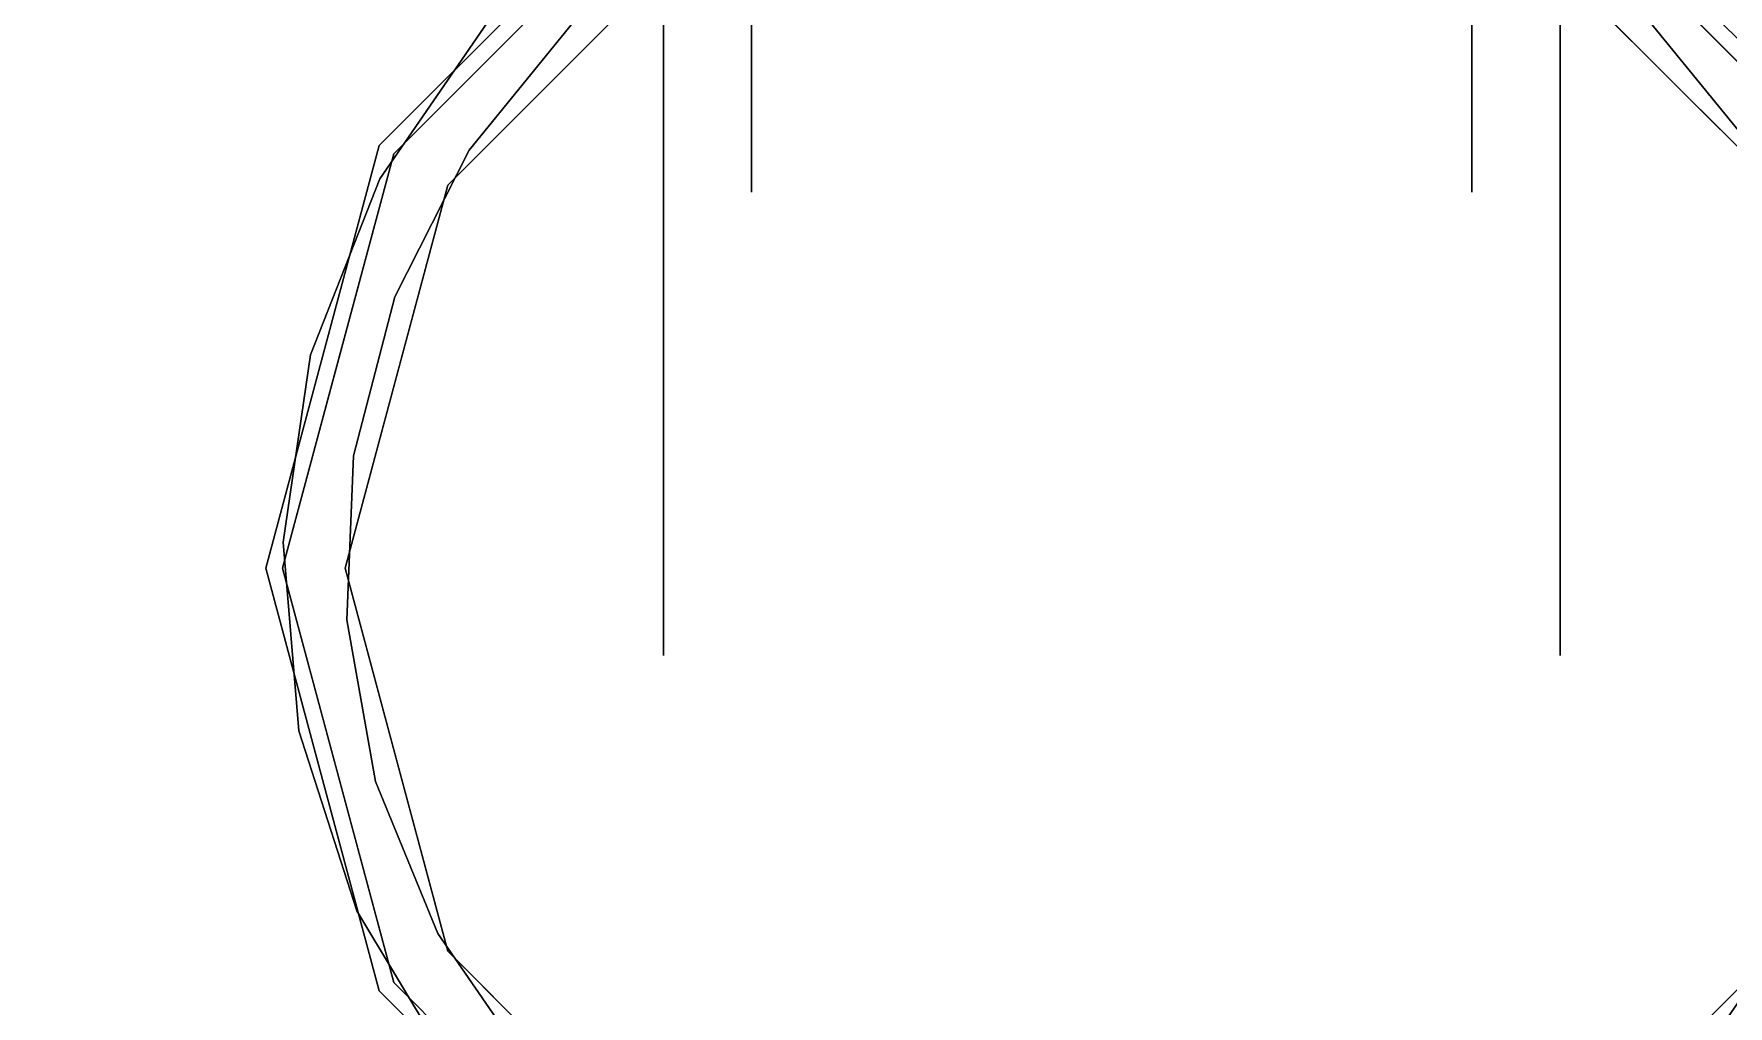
# Model space of a CAD drawing. Header units: millimetres. Extents: x -1 to 1346, y -1098 to 14.
# Drawn here: x 1231.4 to 1303.4, y -100.3 to -58.9 of the extents above; entities that cross this region are included whole.
import ezdxf

# ---------------------------------------------------------------- set-up
doc = ezdxf.new("R2010")
doc.units = ezdxf.units.MM
doc.layers.add('IQ_200_3D', color=1, linetype='Continuous')
doc.layers.add('IQ_204_3D', color=7, linetype='Continuous')

# ---------------------------------------------------------------- blocks, each defined once
blk = doc.blocks.new('hpp_cutout_2c_l_3d')
at = {"layer": 'IQ_200_3D'}
mesh = blk.add_polyface(dxfattribs=at)
corners = [(1345, 0, 50), (0, 0, 50), (0, -700, 50), (1345, -700, 50)]
mesh.append_faces([[corners[k] for k in face] for face in [(0, 1, 2, 3)]])
mesh = blk.add_polyface(dxfattribs=at)
corners = [(1345, -700, 0), (0, -700, 0), (0, 0, 0), (1345, 0, 0)]
mesh.append_faces([[corners[k] for k in face] for face in [(0, 1, 2, 3)]])

msp = doc.modelspace()

# ---------------------------------------------------------------- linework, layer by layer
at = {"layer": 'IQ_200_3D'}
msp.add_3dface([(1343, -645, 155), (2, -645, 155), (2, 0, 155), (1343, 0, 155)], dxfattribs=at)
at = {"layer": 'IQ_204_3D'}
for points, invisible_edges in [([(1261.871, -35.837, 44.562), (1261.871, -54.266, 25.435), (1261.871, -65.656, 41.111), (1261.871, -41.239, 47.681)], 5), ([(1292.474, -35.837, 57.038), (1292.474, -54.266, 76.165), (1292.474, -65.656, 60.489), (1292.474, -41.239, 53.919)], 5), ([(1292.474, -35.837, 44.562), (1292.474, -41.239, 47.681), (1292.474, -65.656, 41.111), (1292.474, -54.266, 25.435)], 10), ([(1261.871, -65.656, 41.111), (1261.871, -65.656, 60.489), (1261.871, -54.266, 76.165), (1261.871, -41.239, 53.919)], 12), ([(1261.871, -41.239, 53.919), (1261.871, -41.239, 53.919), (1261.871, -41.239, 47.681), (1261.871, -65.656, 41.111)], 13), ([(1292.474, -41.239, 47.681), (1292.474, -41.239, 53.919), (1292.474, -65.656, 60.489), (1292.474, -65.656, 41.111)], 10), ([(1259.558, -51.136, 116.938), (1246.663, -64.03, 116.938), (1248.962, -65.358, 116.938), (1260.885, -53.434, 116.938)], 10), ([(1305.384, -65.358, 116.938), (1307.682, -64.03, 116.938), (1294.788, -51.136, 116.938), (1293.46, -53.434, 116.938)], 5), ([(1258.123, -57.879, 96.569), (1258.123, -54.266, 76.165), (1258.123, -65.656, 60.489), (1258.123, -75.554, 82.473)], 5), ([(1258.123, -57.879, 5.031), (1258.123, -75.554, 19.127), (1258.123, -65.656, 41.111), (1258.123, -54.266, 25.435)], 10), ([(1258.123, -54.266, 76.165), (1261.871, -54.266, 76.165), (1261.871, -59.961, 68.327), (1258.123, -59.961, 68.327)], 5), ([(1261.871, -54.266, 25.435), (1258.123, -54.266, 25.435), (1258.123, -59.961, 33.273), (1261.871, -59.961, 33.273)], 5), ([(1296.223, -54.266, 76.165), (1296.223, -59.961, 68.327), (1292.474, -59.961, 68.327), (1292.474, -54.266, 76.165)], 10), ([(1292.474, -54.266, 25.435), (1292.474, -59.961, 33.273), (1296.223, -59.961, 33.273), (1296.223, -54.266, 25.435)], 10), ([(1296.223, -57.879, 96.569), (1296.223, -75.554, 82.473), (1296.223, -65.656, 60.489), (1296.223, -54.266, 76.165)], 10), ([(1296.223, -57.879, 5.031), (1296.223, -54.266, 25.435), (1296.223, -65.656, 41.111), (1296.223, -75.554, 19.127)], 5), ([(1257.904, -56.415, 116.938), (1257.904, -56.415, 116.938), (1254.924, -59.396, 116.938), (1258.181, -55.179, 105.995)], 13), ([(1299.422, -59.396, 116.938), (1299.422, -59.396, 116.938), (1296.441, -56.415, 116.938), (1296.165, -55.179, 105.995)], 13), ([(1252.625, -57.097, 117.107), (1246.047, -63.675, 117.107), (1246.047, -63.675, 155), (1252.625, -57.097, 155)], 10), ([(1250.639, -58.471, 52.717), (1250.639, -58.471, 52.717), (1246.663, -64.03, 116.938), (1253.111, -57.583, 116.938)], 11), ([(1307.682, -64.03, 116.938), (1307.682, -64.03, 116.938), (1303.707, -58.471, 52.717), (1301.235, -57.583, 116.938)], 6), ([(1308.299, -63.675, 155), (1308.299, -63.675, 117.107), (1301.721, -57.097, 117.107), (1301.721, -57.097, 155)], 5), ([(1258.123, -66.716, 89.521), (1296.223, -66.716, 89.521), (1296.223, -57.879, 96.569), (1258.123, -57.879, 96.569)], 5), ([(1296.223, -66.716, 12.079), (1258.123, -66.716, 12.079), (1258.123, -57.879, 5.031), (1296.223, -57.879, 5.031)], 5), ([(1250.639, -58.471, 52.717), (1250.639, -58.471, 52.717), (1246.073, -65.095, 59.341), (1246.663, -64.03, 116.938)], 13), ([(1250.639, -58.471, 52.717), (1250.639, -58.471, 52.717), (1249.867, -63.882, 58.128), (1246.073, -65.095, 59.341)], 6), ([(1249.867, -63.882, 58.128), (1249.867, -63.882, 58.128), (1254.28, -58.471, 52.717), (1254.924, -59.396, 116.938)], 13), ([(1249.867, -63.882, 58.128), (1249.867, -63.882, 58.128), (1250.639, -58.471, 52.717), (1254.28, -58.471, 52.717)], 2), ([(1299.422, -59.396, 116.938), (1299.422, -59.396, 116.938), (1300.066, -58.471, 52.717), (1304.479, -63.882, 58.128)], 11), ([(1300.066, -58.471, 52.717), (1300.066, -58.471, 52.717), (1303.707, -58.471, 52.717), (1304.479, -63.882, 58.128)], 4), ([(1254.924, -59.396, 116.938), (1254.924, -59.396, 116.938), (1248.962, -65.358, 116.938), (1249.867, -63.882, 58.128)], 13), ([(1305.384, -65.358, 116.938), (1305.384, -65.358, 116.938), (1299.422, -59.396, 116.938), (1304.479, -63.882, 58.128)], 13), ([(1258.123, -59.961, 68.327), (1261.871, -59.961, 68.327), (1261.871, -65.656, 60.489), (1258.123, -65.656, 60.489)], 5), ([(1261.871, -59.961, 33.273), (1258.123, -59.961, 33.273), (1258.123, -65.656, 41.111), (1261.871, -65.656, 41.111)], 5), ([(1292.474, -65.656, 60.489), (1292.474, -59.961, 68.327), (1296.223, -59.961, 68.327), (1296.223, -65.656, 60.489)], 10), ([(1296.223, -65.656, 41.111), (1296.223, -59.961, 33.273), (1292.474, -59.961, 33.273), (1292.474, -65.656, 41.111)], 10), ([(1246.663, -64.03, 116.938), (1241.943, -81.645, 116.938), (1244.598, -81.645, 116.938), (1248.962, -65.358, 116.938)], 10), ([(1246.073, -65.095, 59.341), (1246.073, -65.095, 59.341), (1243.129, -72.583, 66.829), (1246.663, -64.03, 116.938)], 13), ([(1244.303, -72.838, 116.938), (1244.303, -72.838, 116.938), (1246.663, -64.03, 116.938), (1243.129, -72.583, 66.829)], 13), ([(1243.639, -72.66, 155), (1246.047, -63.675, 155), (1246.047, -63.675, 117.107), (1243.639, -72.66, 117.107)], 10), ([(1246.709, -70.109, 64.355), (1246.709, -70.109, 64.355), (1246.073, -65.095, 59.341), (1249.867, -63.882, 58.128)], 6), ([(1248.962, -65.358, 116.938), (1248.962, -65.358, 116.938), (1246.709, -70.109, 64.355), (1249.867, -63.882, 58.128)], 11), ([(1246.709, -70.109, 64.355), (1246.709, -70.109, 64.355), (1243.129, -72.583, 66.829), (1246.073, -65.095, 59.341)], 11), ([(1246.78, -73.501, 116.938), (1246.78, -73.501, 116.938), (1246.709, -70.109, 64.355), (1248.962, -65.358, 116.938)], 6), ([(1258.123, -65.656, 41.111), (1258.123, -85.364, 62.104), (1258.123, -75.554, 82.473), (1258.123, -65.656, 60.489)], 5), ([(1258.123, -85.364, 62.104), (1258.123, -65.656, 41.111), (1258.123, -75.554, 19.127), (1258.123, -85.364, 39.496)], 3), ([(1261.871, -65.656, 50.8), (1258.123, -65.656, 50.8), (1258.123, -65.656, 60.489), (1261.871, -65.656, 60.489)], 5), ([(1261.871, -65.656, 41.111), (1258.123, -65.656, 41.111), (1258.123, -65.656, 50.8), (1261.871, -65.656, 50.8)], 5), ([(1292.474, -65.656, 41.111), (1292.474, -65.656, 50.8), (1296.223, -65.656, 50.8), (1296.223, -65.656, 41.111)], 10), ([(1292.474, -65.656, 50.8), (1292.474, -65.656, 60.489), (1296.223, -65.656, 60.489), (1296.223, -65.656, 50.8)], 10), ([(1296.223, -65.656, 41.111), (1296.223, -65.656, 60.489), (1296.223, -75.554, 82.473), (1296.223, -85.364, 62.104)], 10), ([(1296.223, -85.364, 62.104), (1296.223, -85.364, 39.496), (1296.223, -75.554, 19.127), (1296.223, -65.656, 41.111)], 12), ([(1258.123, -66.716, 12.079), (1296.223, -66.716, 12.079), (1296.223, -75.554, 19.127), (1258.123, -75.554, 19.127)], 5), ([(1258.123, -75.554, 82.473), (1296.223, -75.554, 82.473), (1296.223, -66.716, 89.521), (1258.123, -66.716, 89.521)], 5), ([(1244.95, -76.866, 71.112), (1244.95, -76.866, 71.112), (1243.129, -72.583, 66.829), (1246.709, -70.109, 64.355)], 6), ([(1246.709, -70.109, 64.355), (1246.709, -70.109, 64.355), (1246.78, -73.501, 116.938), (1244.95, -76.866, 71.112)], 6), ([(1243.639, -72.66, 155), (1243.639, -72.66, 117.107), (1241.232, -81.645, 117.107), (1241.232, -81.645, 155)], 5), ([(1243.129, -72.583, 66.829), (1243.129, -72.583, 66.829), (1241.961, -80.543, 74.789), (1244.303, -72.838, 116.938)], 13), ([(1243.129, -72.583, 66.829), (1243.129, -72.583, 66.829), (1244.95, -76.866, 71.112), (1241.961, -80.543, 74.789)], 6), ([(1244.303, -72.838, 116.938), (1244.303, -72.838, 116.938), (1241.961, -80.543, 74.789), (1241.943, -81.645, 116.938)], 6), ([(1244.598, -81.645, 116.938), (1244.598, -81.645, 116.938), (1244.95, -76.866, 71.112), (1246.78, -73.501, 116.938)], 6), ([(1258.123, -80.459, 72.289), (1296.223, -80.459, 72.289), (1296.223, -75.554, 82.473), (1258.123, -75.554, 82.473)], 5), ([(1258.123, -80.459, 29.311), (1258.123, -75.554, 19.127), (1296.223, -75.554, 19.127), (1296.223, -80.459, 29.311)], 10), ([(1244.672, -83.843, 78.089), (1244.672, -83.843, 78.089), (1241.961, -80.543, 74.789), (1244.95, -76.866, 71.112)], 6), ([(1244.95, -76.866, 71.112), (1244.95, -76.866, 71.112), (1244.598, -81.645, 116.938), (1244.672, -83.843, 78.089)], 6), ([(1242.629, -88.56, 82.806), (1242.629, -88.56, 82.806), (1241.943, -81.645, 116.938), (1241.961, -80.543, 74.789)], 6), ([(1241.961, -80.543, 74.789), (1241.961, -80.543, 74.789), (1244.672, -83.843, 78.089), (1242.629, -88.56, 82.806)], 6), ([(1296.223, -80.459, 29.311), (1296.223, -85.364, 39.496), (1258.123, -85.364, 39.496), (1258.123, -80.459, 29.311)], 10), ([(1258.123, -85.364, 62.104), (1296.223, -85.364, 62.104), (1296.223, -80.459, 72.289), (1258.123, -80.459, 72.289)], 5), ([(1246.047, -99.616, 155), (1243.639, -90.63, 155), (1241.232, -81.645, 117.107), (1243.639, -90.63, 117.107)], 10), ([(1243.639, -90.63, 155), (1243.639, -90.63, 155), (1241.232, -81.645, 155), (1241.232, -81.645, 117.107)], 13), ([(1244.598, -81.645, 116.938), (1241.943, -81.645, 116.938), (1246.663, -99.26, 116.938), (1248.962, -97.933, 116.938)], 5), ([(1244.303, -90.452, 116.938), (1244.303, -90.452, 116.938), (1241.943, -81.645, 116.938), (1242.629, -88.56, 82.806)], 13), ([(1244.598, -81.645, 116.938), (1244.598, -81.645, 116.938), (1246.78, -89.789, 116.938), (1244.672, -83.843, 78.089)], 13), ([(1242.629, -88.56, 82.806), (1242.629, -88.56, 82.806), (1244.672, -83.843, 78.089), (1245.887, -90.718, 84.964)], 11), ([(1244.672, -83.843, 78.089), (1244.672, -83.843, 78.089), (1246.78, -89.789, 116.938), (1245.887, -90.718, 84.964)], 6), ([(1296.223, -85.364, 39.496), (1296.223, -85.364, 50.8), (1258.123, -85.364, 62.104), (1258.123, -85.364, 50.8)], 10), ([(1258.123, -85.364, 50.8), (1258.123, -85.364, 50.8), (1258.123, -85.364, 39.496), (1296.223, -85.364, 39.496)], 13), ([(1258.123, -85.364, 62.104), (1258.123, -85.364, 62.104), (1296.223, -85.364, 50.8), (1296.223, -85.364, 62.104)], 11), ([(1242.629, -88.56, 82.806), (1242.629, -88.56, 82.806), (1245.098, -96.217, 90.463), (1244.303, -90.452, 116.938)], 13), ([(1242.629, -88.56, 82.806), (1242.629, -88.56, 82.806), (1245.887, -90.718, 84.964), (1245.098, -96.217, 90.463)], 6), ([(1246.78, -89.789, 116.938), (1246.78, -89.789, 116.938), (1248.539, -97.177, 91.423), (1245.887, -90.718, 84.964)], 11), ([(1246.78, -89.789, 116.938), (1246.78, -89.789, 116.938), (1248.962, -97.933, 116.938), (1248.539, -97.177, 91.423)], 13), ([(1243.639, -90.63, 117.107), (1243.639, -90.63, 117.107), (1246.047, -99.616, 117.107), (1246.047, -99.616, 155)], 13), ([(1245.098, -96.217, 90.463), (1245.098, -96.217, 90.463), (1246.663, -99.26, 116.938), (1244.303, -90.452, 116.938)], 11), ([(1248.539, -97.177, 91.423), (1248.539, -97.177, 91.423), (1245.098, -96.217, 90.463), (1245.887, -90.718, 84.964)], 6), ([(1246.663, -99.26, 116.938), (1246.663, -99.26, 116.938), (1245.098, -96.217, 90.463), (1249.241, -103.114, 97.36)], 11), ([(1245.098, -96.217, 90.463), (1245.098, -96.217, 90.463), (1248.539, -97.177, 91.423), (1249.241, -103.114, 97.36)], 6), ([(1248.539, -97.177, 91.423), (1248.539, -97.177, 91.423), (1251.943, -100.914, 116.938), (1252.507, -102.923, 97.169)], 6), ([(1248.539, -97.177, 91.423), (1248.539, -97.177, 91.423), (1248.962, -97.933, 116.938), (1251.943, -100.914, 116.938)], 11), ([(1252.507, -102.923, 97.169), (1252.507, -102.923, 97.169), (1249.241, -103.114, 97.36), (1248.539, -97.177, 91.423)], 6), ([(1301.839, -102.923, 97.169), (1301.839, -102.923, 97.169), (1302.403, -100.914, 116.938), (1305.807, -97.177, 91.423)], 6), ([(1305.105, -103.114, 97.36), (1305.105, -103.114, 97.36), (1301.839, -102.923, 97.169), (1305.807, -97.177, 91.423)], 11), ([(1305.807, -97.177, 91.423), (1305.807, -97.177, 91.423), (1302.403, -100.914, 116.938), (1305.384, -97.933, 116.938)], 11), ([(1259.558, -112.155, 116.938), (1260.885, -109.856, 116.938), (1248.962, -97.933, 116.938), (1246.663, -99.26, 116.938)], 5), ([(1294.788, -112.155, 116.938), (1307.682, -99.26, 116.938), (1305.384, -97.933, 116.938), (1293.46, -109.856, 116.938)], 10), ([(1249.887, -102.484, 116.938), (1249.887, -102.484, 116.938), (1246.663, -99.26, 116.938), (1249.241, -103.114, 97.36)], 13), ([(1246.047, -99.616, 155), (1246.047, -99.616, 117.107), (1252.625, -106.193, 117.107), (1252.625, -106.193, 155)], 5), ([(1301.721, -106.193, 117.107), (1308.299, -99.616, 117.107), (1308.299, -99.616, 155), (1301.721, -106.193, 155)], 10)]:
    msp.add_3dface(points, dxfattribs=dict(at, invisible_edges=invisible_edges))

# ---------------------------------------------------------------- block references
msp.add_blockref('hpp_cutout_2c_l_3d', (0, 0, 855))

doc.saveas('drawing.dxf')
